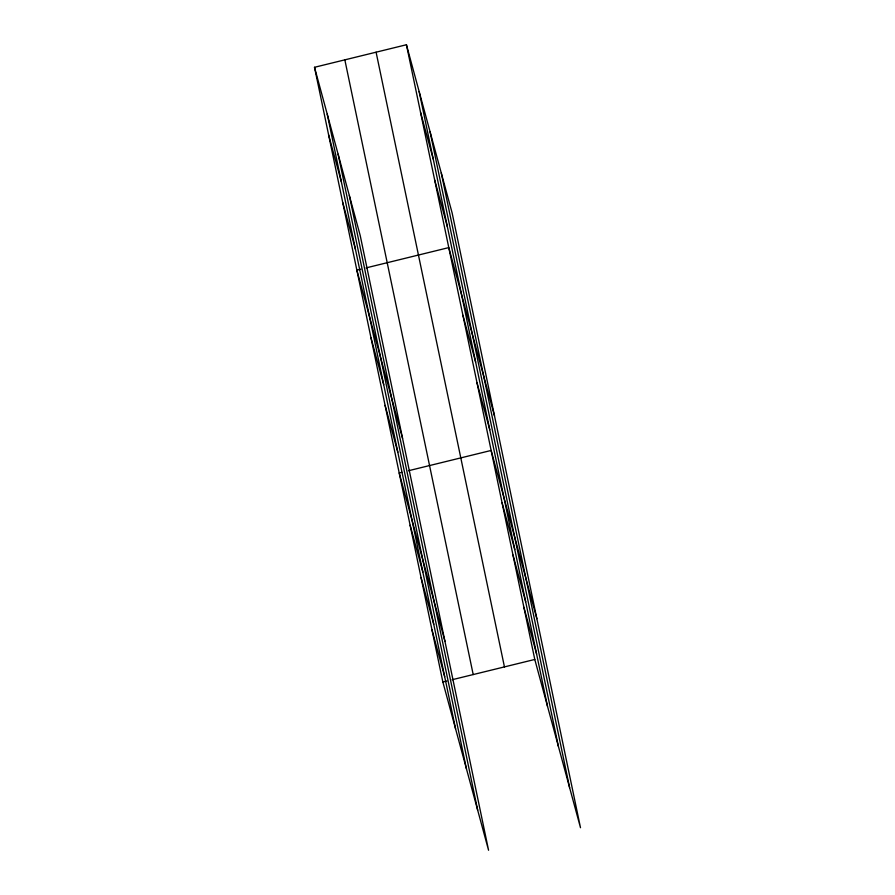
<?xml version="1.0" encoding="UTF-8"?>
<svg xmlns="http://www.w3.org/2000/svg" width="895" height="895" viewBox="0 0 895 895"><rect width="100%" height="100%" fill="white"/><g stroke="black" fill="none" stroke-linecap="round" stroke-linejoin="round"><path stroke-width="1.34" d="M314.503 67.293L360.215 235.542L488.569 850.25L442.857 682.001L314.503 67.293L406.431 44.75L452.143 212.999L580.497 827.707L534.785 659.458L406.431 44.75M360.819 269.182L356.859 270.145L402.571 438.393M366.1 267.885L448.787 247.602L494.499 415.851M401.855 472.359L399.215 473.007L444.927 641.245M408.456 470.736L491.142 450.453L536.855 618.702M442.857 682.001L446.818 681.039M452.087 679.741L534.785 659.458M420.549 112.367L433.269 159.187M434.668 179.984L447.388 226.815M462.905 315.219L475.625 362.05M477.024 382.836L489.744 429.667M502.05 502.71L514.77 549.53M512.958 554.956L525.678 601.787M523.877 607.213L536.597 654.032M328.622 134.91L341.342 181.741M342.74 202.527L355.46 249.358M370.978 337.762L383.698 384.593M385.096 405.379L397.816 452.21M410.134 525.253L422.854 572.073M421.042 577.499L433.762 624.33M431.949 629.756L444.67 676.575M441.257 172.925L569.612 787.634M430.036 131.643L558.39 746.352M419.151 91.57L547.505 706.289M376.09 52.19L504.444 666.898M344.844 59.853L473.198 674.562M349.33 195.468L477.684 810.176M338.12 154.186L466.463 768.894M327.223 114.112L455.577 728.832"/></g></svg>
